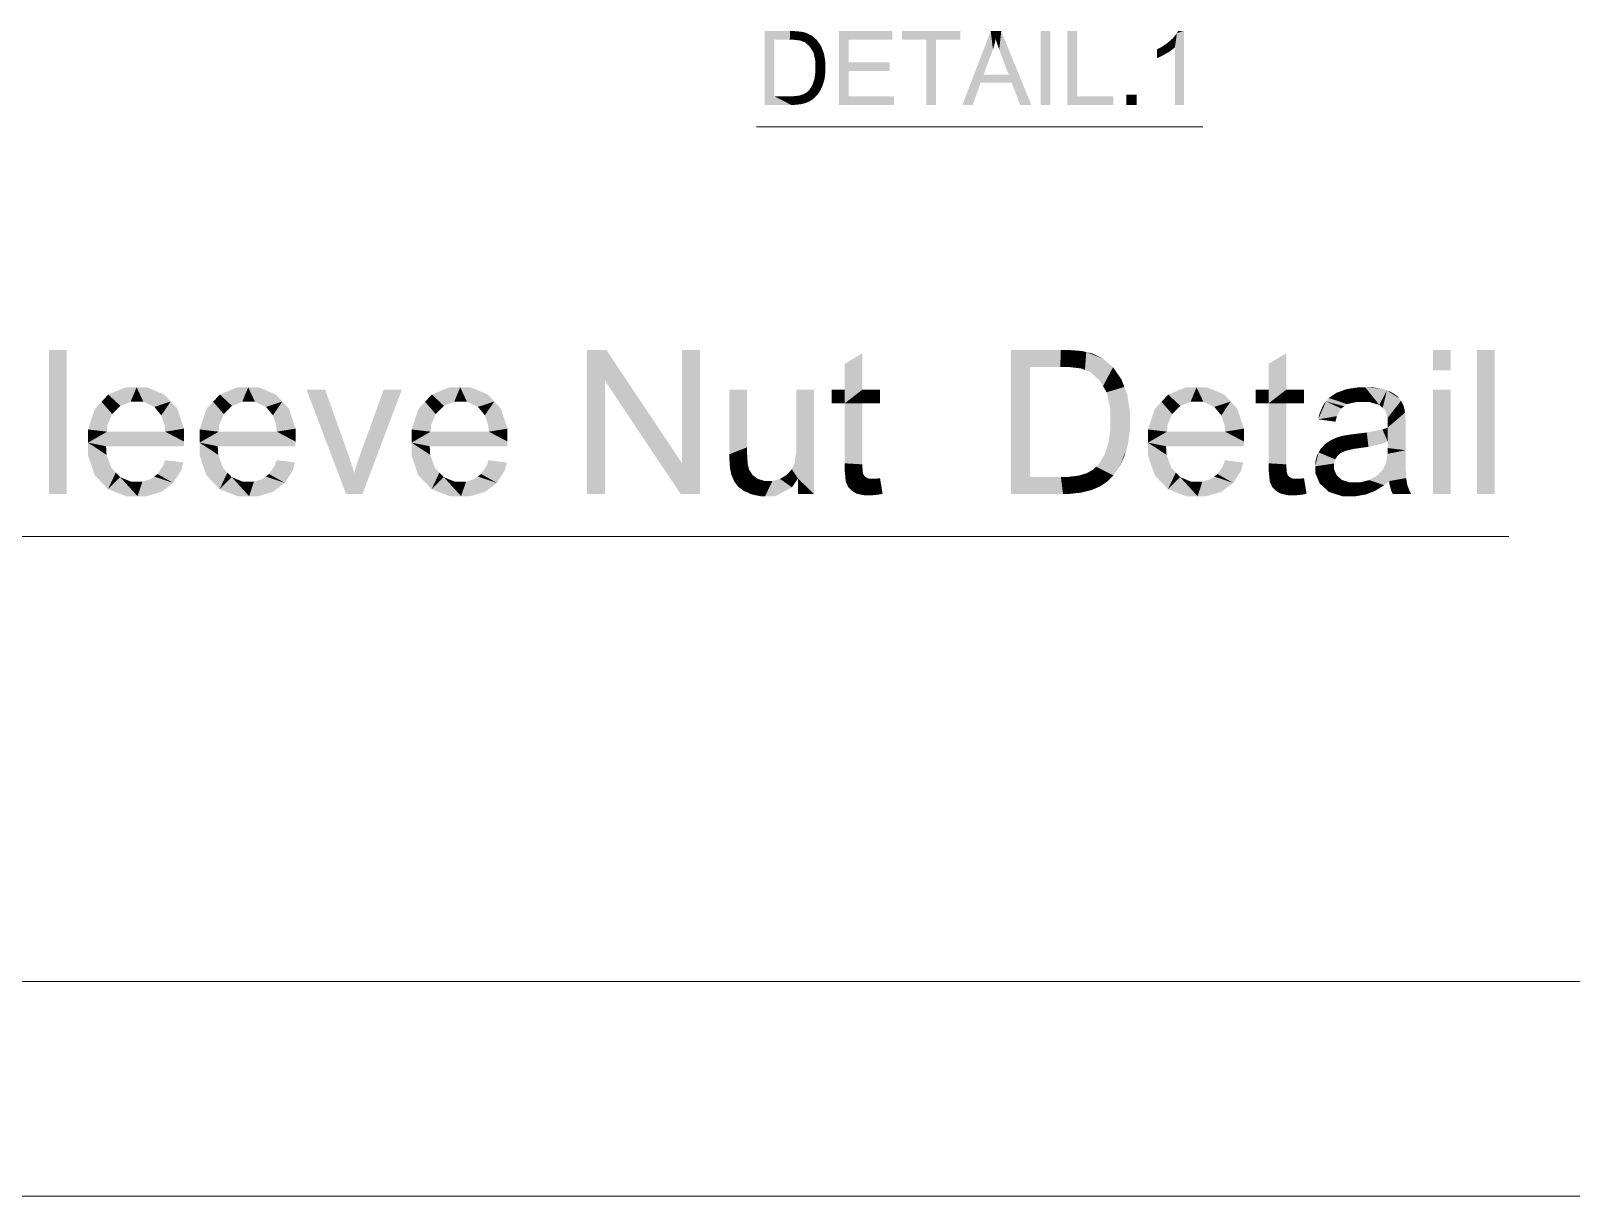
# Model space of a CAD drawing. Header units: millimetres. Extents: x 2 to 579, y 1 to 405.
# Drawn here: x 239.38 to 261.94, y 64.33 to 81.39 of the extents above; entities that cross this region are included whole.
import ezdxf

# ---------------------------------------------------------------- set-up
doc = ezdxf.new("R2010")
doc.units = ezdxf.units.MM
doc.linetypes.add('XKITLINE00', pattern=[0])
doc.layers.add('GraphicObject', color=6, linetype='Continuous', lineweight=0)
doc.layers.add('LinkedObject', color=7, linetype='Continuous', lineweight=0)

# ---------------------------------------------------------------- blocks, each defined once
blk = doc.blocks.new('*A3')
at = {"layer": 'GraphicObject', "color": 3, "linetype": 'XKITLINE00', "lineweight": 0}
blk.add_line((172.922, 64.329), (307.481, 64.329), dxfattribs=at)
blk = doc.blocks.new('*A4')
at = {"layer": 'LinkedObject'}
for points in [[(250.128, 81.384), (250.271, 81.257), (250.128, 80.304)], [(250.498, 81.257), (250.128, 81.384), (250.5, 81.384)], [(250.271, 81.257), (250.128, 81.384), (250.498, 81.257)], [(250.128, 80.304), (250.271, 81.257), (250.271, 80.431)], [(250.5, 81.384), (250.561, 81.257), (250.498, 81.257)], [(250.563, 81.384), (250.561, 81.257), (250.5, 81.384)], [(250.563, 81.384), (250.654, 81.246), (250.561, 81.257)], [(250.659, 81.376), (250.654, 81.246), (250.563, 81.384)], [(250.692, 81.369), (250.654, 81.246), (250.659, 81.376)], [(250.692, 81.369), (250.683, 81.234), (250.654, 81.246)], [(250.683, 81.234), (250.692, 81.369), (250.722, 81.219)], [(250.817, 81.319), (250.692, 81.369), (250.738, 81.358)], [(250.85, 81.291), (250.692, 81.369), (250.817, 81.319)], [(250.79, 81.158), (250.692, 81.369), (250.85, 81.291)], [(250.722, 81.219), (250.692, 81.369), (250.79, 81.158)], [(250.85, 81.291), (250.818, 81.113), (250.79, 81.158)], [(250.893, 81.255), (250.818, 81.113), (250.85, 81.291)], [(250.957, 81.163), (250.818, 81.113), (250.893, 81.255)], [(251.362, 80.926), (251.219, 80.304), (251.219, 81.384)], [(251.362, 80.926), (251.219, 81.384), (251.362, 81.257)], [(252, 81.257), (251.219, 81.384), (252, 81.384)], [(251.362, 81.257), (251.219, 81.384), (252, 81.257)], [(252.141, 81.384), (252.497, 81.257), (252.141, 81.257)], [(252.639, 81.257), (252.497, 81.257), (252.141, 81.384)], [(252.639, 81.257), (252.141, 81.384), (252.997, 81.384)], [(252.497, 80.304), (252.639, 81.257), (252.639, 80.304)], [(252.497, 81.257), (252.639, 81.257), (252.497, 80.304)], [(252.639, 81.257), (252.997, 81.384), (252.997, 81.257)], [(253.44, 81.384), (253.454, 81.064), (253.025, 80.304)], [(253.454, 81.064), (253.44, 81.384), (253.473, 81.115)], [(253.473, 81.115), (253.44, 81.384), (253.502, 81.219)], [(253.502, 81.219), (253.44, 81.384), (253.512, 81.271)], [(253.594, 81.384), (253.512, 81.271), (253.44, 81.384)], [(253.512, 81.271), (253.594, 81.384), (253.525, 81.227)], [(253.525, 81.227), (253.594, 81.384), (253.564, 81.114)], [(253.564, 81.114), (253.594, 81.384), (253.589, 81.046)], [(253.589, 81.046), (253.594, 81.384), (253.702, 80.748)], [(253.702, 80.748), (253.594, 81.384), (253.746, 80.631)], [(253.746, 80.631), (253.594, 81.384), (254.034, 80.304)], [(254.315, 81.384), (254.173, 80.304), (254.173, 81.384)], [(254.315, 80.304), (254.173, 80.304), (254.315, 81.384)], [(254.704, 81.384), (254.562, 80.304), (254.562, 81.384)], [(254.704, 80.431), (254.562, 80.304), (254.704, 81.384)], [(256.051, 81.08), (255.928, 81.143), (256.025, 81.207)], [(256.067, 81.244), (256.137, 81.149), (256.025, 81.207)], [(256.025, 81.207), (256.137, 81.149), (256.051, 81.08)], [(256.137, 81.149), (256.067, 81.244), (256.108, 81.281)], [(256.167, 81.353), (256.137, 81.149), (256.108, 81.281)], [(256.137, 80.304), (256.167, 81.353), (256.27, 80.304)], [(256.137, 81.149), (256.167, 81.353), (256.137, 80.304)], [(256.27, 81.388), (256.167, 81.353), (256.185, 81.388)], [(256.27, 80.304), (256.167, 81.353), (256.27, 81.388)], [(250.818, 81.113), (250.957, 81.163), (250.846, 81.067)], [(250.846, 81.067), (250.957, 81.163), (250.978, 81.107)], [(250.978, 81.107), (250.873, 80.937), (250.846, 81.067)], [(250.999, 81.05), (250.873, 80.937), (250.978, 81.107)], [(251.02, 80.922), (250.873, 80.937), (250.999, 81.05)], [(253.025, 80.304), (253.454, 81.064), (253.335, 80.748)], [(255.928, 81.143), (255.973, 81.035), (255.873, 81.117)], [(255.873, 81.117), (255.973, 81.035), (255.873, 80.989)], [(255.873, 80.989), (255.973, 81.035), (255.904, 81)], [(255.973, 81.035), (255.928, 81.143), (256.012, 81.058)], [(256.012, 81.058), (255.928, 81.143), (256.051, 81.08)], [(256.051, 81.08), (256.137, 81.149), (256.113, 81.126)], [(250.873, 80.791), (251.02, 80.788), (250.859, 80.687)], [(250.859, 80.687), (251.02, 80.788), (250.992, 80.632)], [(251.02, 80.85), (250.873, 80.937), (251.02, 80.922)], [(250.873, 80.937), (251.02, 80.85), (250.873, 80.852)], [(251.02, 80.85), (250.873, 80.791), (250.873, 80.852)], [(251.02, 80.788), (250.873, 80.791), (251.02, 80.85)], [(250.992, 80.632), (251.02, 80.788), (251.006, 80.679)], [(251.362, 80.799), (251.219, 80.304), (251.362, 80.926)], [(251.362, 80.431), (251.219, 80.304), (251.362, 80.799)], [(251.96, 80.799), (251.362, 80.926), (251.96, 80.926)], [(251.362, 80.799), (251.362, 80.926), (251.96, 80.799)], [(250.918, 80.475), (250.766, 80.507), (250.791, 80.533)], [(250.831, 80.601), (250.918, 80.475), (250.791, 80.533)], [(250.992, 80.632), (250.831, 80.601), (250.859, 80.687)], [(250.977, 80.584), (250.831, 80.601), (250.992, 80.632)], [(250.94, 80.506), (250.831, 80.601), (250.977, 80.584)], [(250.918, 80.475), (250.831, 80.601), (250.94, 80.506)], [(253.294, 80.631), (253.025, 80.304), (253.335, 80.748)], [(253.025, 80.304), (253.294, 80.631), (253.176, 80.304)], [(253.335, 80.748), (253.746, 80.631), (253.294, 80.631)], [(253.702, 80.748), (253.746, 80.631), (253.335, 80.748)], [(253.746, 80.631), (254.034, 80.304), (253.871, 80.304)], [(250.271, 80.431), (250.518, 80.304), (250.128, 80.304)], [(250.501, 80.431), (250.518, 80.304), (250.271, 80.431)], [(250.501, 80.431), (250.566, 80.304), (250.518, 80.304)], [(250.555, 80.431), (250.566, 80.304), (250.501, 80.431)], [(250.691, 80.322), (250.555, 80.431), (250.639, 80.441)], [(250.653, 80.313), (250.555, 80.431), (250.691, 80.322)], [(250.566, 80.304), (250.555, 80.431), (250.653, 80.313)], [(250.669, 80.451), (250.691, 80.322), (250.639, 80.441)], [(250.699, 80.461), (250.691, 80.322), (250.669, 80.451)], [(250.691, 80.322), (250.699, 80.461), (250.729, 80.332)], [(250.82, 80.377), (250.699, 80.461), (250.748, 80.489)], [(250.793, 80.359), (250.699, 80.461), (250.82, 80.377)], [(250.729, 80.332), (250.699, 80.461), (250.793, 80.359)], [(250.766, 80.507), (250.846, 80.394), (250.748, 80.489)], [(250.748, 80.489), (250.846, 80.394), (250.82, 80.377)], [(250.895, 80.443), (250.766, 80.507), (250.918, 80.475)], [(250.846, 80.394), (250.766, 80.507), (250.895, 80.443)], [(251.219, 80.304), (251.362, 80.431), (252.025, 80.304)], [(252.025, 80.304), (251.362, 80.431), (252.025, 80.431)], [(254.562, 80.304), (254.704, 80.431), (255.235, 80.304)], [(255.235, 80.304), (254.704, 80.431), (255.235, 80.431)], [(255.578, 80.455), (255.427, 80.304), (255.427, 80.455)], [(255.578, 80.304), (255.427, 80.304), (255.578, 80.455)], [(239.907, 76.716), (239.648, 74.61), (239.648, 76.716)], [(239.907, 74.61), (239.648, 74.61), (239.907, 76.716)], [(247.527, 76.716), (247.794, 76.263), (247.527, 74.61)], [(247.794, 76.263), (247.527, 76.716), (247.813, 76.716)], [(247.794, 76.263), (247.813, 76.716), (248.898, 74.61)], [(248.898, 74.61), (247.813, 76.716), (248.917, 75.063)], [(249.184, 76.716), (248.917, 75.063), (248.917, 76.716)], [(249.184, 74.61), (248.917, 75.063), (249.184, 76.716)], [(253.739, 76.716), (254.017, 76.467), (253.739, 74.61)], [(254.46, 76.467), (253.739, 76.716), (254.464, 76.716)], [(254.017, 76.467), (253.739, 76.716), (254.46, 76.467)], [(254.464, 76.716), (254.584, 76.467), (254.46, 76.467)], [(254.587, 76.716), (254.584, 76.467), (254.464, 76.716)], [(254.587, 76.716), (254.764, 76.446), (254.584, 76.467)], [(254.774, 76.701), (254.764, 76.446), (254.587, 76.716)], [(254.839, 76.686), (254.764, 76.446), (254.774, 76.701)], [(260.175, 76.716), (259.916, 76.419), (259.916, 76.716)], [(260.175, 76.419), (259.916, 76.419), (260.175, 76.716)], [(260.82, 76.716), (260.561, 74.61), (260.561, 76.716)], [(260.82, 74.61), (260.561, 74.61), (260.82, 76.716)], [(251.562, 76.669), (251.303, 76.137), (251.303, 76.514)], [(251.303, 76.137), (251.562, 76.669), (251.303, 75.936)], [(251.562, 76.137), (251.303, 75.936), (251.562, 76.669)], [(253.739, 74.61), (254.017, 76.467), (254.017, 74.858)], [(254.839, 76.686), (254.82, 76.424), (254.764, 76.446)], [(254.82, 76.424), (254.839, 76.686), (254.898, 76.394)], [(255.083, 76.589), (254.839, 76.686), (254.929, 76.665)], [(255.147, 76.535), (254.839, 76.686), (255.083, 76.589)], [(255.03, 76.275), (254.839, 76.686), (255.147, 76.535)], [(254.898, 76.394), (254.839, 76.686), (255.03, 76.275)], [(255.147, 76.535), (255.084, 76.186), (255.03, 76.275)], [(255.231, 76.464), (255.084, 76.186), (255.147, 76.535)], [(257.77, 76.669), (257.511, 76.137), (257.511, 76.514)], [(257.511, 76.137), (257.77, 76.669), (257.511, 75.936)], [(257.77, 76.137), (257.511, 75.936), (257.77, 76.669)], [(247.527, 74.61), (247.794, 76.263), (247.794, 74.61)], [(255.355, 76.284), (255.084, 76.186), (255.231, 76.464)], [(255.084, 76.186), (255.355, 76.284), (255.138, 76.098)], [(255.138, 76.098), (255.355, 76.284), (255.396, 76.175)], [(240.518, 76.064), (240.696, 75.898), (240.419, 75.958)], [(240.933, 76.17), (240.518, 76.064), (240.775, 76.17)], [(240.845, 75.958), (240.518, 76.064), (240.933, 76.17)], [(240.696, 75.898), (240.518, 76.064), (240.845, 75.958)], [(240.845, 75.958), (240.933, 76.17), (240.934, 75.958)], [(240.933, 76.17), (241.033, 75.958), (240.934, 75.958)], [(241.335, 76.066), (240.933, 76.17), (241.085, 76.17)], [(241.432, 75.962), (240.933, 76.17), (241.335, 76.066)], [(241.193, 75.883), (240.933, 76.17), (241.432, 75.962)], [(241.033, 75.958), (240.933, 76.17), (241.193, 75.883)], [(242.152, 76.064), (242.33, 75.898), (242.053, 75.958)], [(242.567, 76.17), (242.152, 76.064), (242.409, 76.17)], [(242.48, 75.958), (242.152, 76.064), (242.567, 76.17)], [(242.33, 75.898), (242.152, 76.064), (242.48, 75.958)], [(242.48, 75.958), (242.567, 76.17), (242.569, 75.958)], [(242.567, 76.17), (242.667, 75.958), (242.569, 75.958)], [(242.969, 76.066), (242.567, 76.17), (242.72, 76.17)], [(243.066, 75.962), (242.567, 76.17), (242.969, 76.066)], [(242.827, 75.883), (242.567, 76.17), (243.066, 75.962)], [(242.667, 75.958), (242.567, 76.17), (242.827, 75.883)], [(243.693, 76.137), (244, 74.61), (243.42, 76.137)], [(244.02, 75.222), (244, 74.61), (243.693, 76.137)], [(244.818, 76.137), (244.214, 75.205), (244.553, 76.137)], [(244.241, 74.61), (244.214, 75.205), (244.818, 76.137)], [(245.256, 76.064), (245.434, 75.898), (245.157, 75.958)], [(245.671, 76.17), (245.256, 76.064), (245.513, 76.17)], [(245.584, 75.958), (245.256, 76.064), (245.671, 76.17)], [(245.434, 75.898), (245.256, 76.064), (245.584, 75.958)], [(245.584, 75.958), (245.671, 76.17), (245.673, 75.958)], [(245.671, 76.17), (245.771, 75.958), (245.673, 75.958)], [(246.074, 76.066), (245.671, 76.17), (245.824, 76.17)], [(246.17, 75.962), (245.671, 76.17), (246.074, 76.066)], [(245.931, 75.883), (245.671, 76.17), (246.17, 75.962)], [(245.771, 75.958), (245.671, 76.17), (245.931, 75.883)], [(249.873, 76.137), (249.614, 75.191), (249.614, 76.137)], [(249.873, 75.291), (249.614, 75.191), (249.873, 76.137)], [(250.85, 76.137), (250.591, 75.319), (250.591, 76.137)], [(250.85, 74.61), (250.591, 75.319), (250.85, 76.137)], [(251.111, 76.137), (251.303, 75.936), (251.111, 75.936)], [(251.303, 76.137), (251.303, 75.936), (251.111, 76.137)], [(251.562, 75.936), (251.303, 75.936), (251.562, 76.137)], [(251.819, 75.936), (251.562, 76.137), (251.819, 76.137)], [(251.562, 75.936), (251.562, 76.137), (251.819, 75.936)], [(255.396, 76.175), (255.192, 75.844), (255.138, 76.098)], [(255.438, 76.065), (255.192, 75.844), (255.396, 76.175)], [(255.479, 75.815), (255.192, 75.844), (255.438, 76.065)], [(256.039, 76.064), (256.217, 75.898), (255.94, 75.958)], [(256.454, 76.17), (256.039, 76.064), (256.296, 76.17)], [(256.367, 75.958), (256.039, 76.064), (256.454, 76.17)], [(256.217, 75.898), (256.039, 76.064), (256.367, 75.958)], [(256.367, 75.958), (256.454, 76.17), (256.456, 75.958)], [(256.454, 76.17), (256.554, 75.958), (256.456, 75.958)], [(256.856, 76.066), (256.454, 76.17), (256.607, 76.17)], [(256.953, 75.962), (256.454, 76.17), (256.856, 76.066)], [(256.714, 75.883), (256.454, 76.17), (256.953, 75.962)], [(256.554, 75.958), (256.454, 76.17), (256.714, 75.883)], [(257.32, 76.137), (257.511, 75.936), (257.32, 75.936)], [(257.511, 76.137), (257.511, 75.936), (257.32, 76.137)], [(257.77, 75.936), (257.511, 75.936), (257.77, 76.137)], [(258.027, 75.936), (257.77, 76.137), (258.027, 76.137)], [(257.77, 75.936), (257.77, 76.137), (258.027, 75.936)], [(258.503, 76.089), (258.66, 75.924), (258.389, 76.013)], [(258.577, 76.116), (258.66, 75.924), (258.503, 76.089)], [(258.825, 76.17), (258.577, 76.116), (258.652, 76.143)], [(258.795, 75.955), (258.577, 76.116), (258.825, 76.17)], [(258.66, 75.924), (258.577, 76.116), (258.795, 75.955)], [(258.795, 75.955), (258.825, 76.17), (258.886, 75.955)], [(258.886, 75.955), (258.825, 76.17), (258.983, 75.955)], [(258.924, 76.17), (258.983, 75.955), (258.825, 76.17)], [(259.18, 76.147), (258.924, 76.17), (259.021, 76.17)], [(259.241, 76.124), (258.924, 76.17), (259.18, 76.147)], [(259.13, 75.912), (258.924, 76.17), (259.241, 76.124)], [(258.983, 75.955), (258.924, 76.17), (259.13, 75.912)], [(259.13, 75.912), (259.241, 76.124), (259.18, 75.868)], [(259.18, 75.868), (259.241, 76.124), (259.216, 75.836)], [(259.241, 76.124), (259.253, 75.725), (259.216, 75.836)], [(259.421, 76.009), (259.253, 75.725), (259.241, 76.124)], [(259.392, 76.043), (259.241, 76.124), (259.302, 76.101)], [(259.421, 76.009), (259.241, 76.124), (259.392, 76.043)], [(260.175, 76.137), (259.916, 74.61), (259.916, 76.137)], [(260.175, 74.61), (259.916, 74.61), (260.175, 76.137)], [(240.419, 75.958), (240.221, 75.553), (240.32, 75.851)], [(240.575, 75.779), (240.221, 75.553), (240.419, 75.958)], [(240.419, 75.958), (240.696, 75.898), (240.575, 75.779)], [(241.193, 75.883), (241.432, 75.962), (241.254, 75.808)], [(241.432, 75.962), (241.294, 75.76), (241.254, 75.808)], [(241.294, 75.76), (241.432, 75.962), (241.343, 75.616)], [(241.343, 75.616), (241.432, 75.962), (241.626, 75.565)], [(241.626, 75.565), (241.432, 75.962), (241.529, 75.858)], [(242.053, 75.958), (241.855, 75.553), (241.954, 75.851)], [(242.209, 75.779), (241.855, 75.553), (242.053, 75.958)], [(242.053, 75.958), (242.33, 75.898), (242.209, 75.779)], [(242.827, 75.883), (243.066, 75.962), (242.889, 75.808)], [(243.066, 75.962), (242.929, 75.76), (242.889, 75.808)], [(242.929, 75.76), (243.066, 75.962), (242.977, 75.616)], [(242.977, 75.616), (243.066, 75.962), (243.26, 75.565)], [(243.26, 75.565), (243.066, 75.962), (243.163, 75.858)], [(245.157, 75.958), (244.959, 75.553), (245.058, 75.851)], [(245.313, 75.779), (244.959, 75.553), (245.157, 75.958)], [(245.157, 75.958), (245.434, 75.898), (245.313, 75.779)], [(245.931, 75.883), (246.17, 75.962), (245.993, 75.808)], [(246.17, 75.962), (246.033, 75.76), (245.993, 75.808)], [(246.033, 75.76), (246.17, 75.962), (246.082, 75.616)], [(246.082, 75.616), (246.17, 75.962), (246.364, 75.565)], [(246.364, 75.565), (246.17, 75.962), (246.267, 75.858)], [(251.303, 75.057), (251.562, 75.936), (251.562, 75.042)], [(251.303, 75.936), (251.562, 75.936), (251.303, 75.057)], [(255.479, 75.674), (255.192, 75.844), (255.479, 75.815)], [(255.192, 75.844), (255.479, 75.674), (255.192, 75.679)], [(255.94, 75.958), (255.742, 75.553), (255.841, 75.851)], [(256.096, 75.779), (255.742, 75.553), (255.94, 75.958)], [(255.94, 75.958), (256.217, 75.898), (256.096, 75.779)], [(256.714, 75.883), (256.953, 75.962), (256.775, 75.808)], [(256.953, 75.962), (256.816, 75.76), (256.775, 75.808)], [(256.816, 75.76), (256.953, 75.962), (256.864, 75.616)], [(256.864, 75.616), (256.953, 75.962), (257.147, 75.565)], [(257.147, 75.565), (256.953, 75.962), (257.05, 75.858)], [(257.511, 75.057), (257.77, 75.936), (257.77, 75.042)], [(257.511, 75.936), (257.77, 75.936), (257.511, 75.057)], [(258.349, 75.963), (258.236, 75.701), (258.31, 75.913)], [(258.573, 75.86), (258.236, 75.701), (258.349, 75.963)], [(258.31, 75.913), (258.236, 75.701), (258.253, 75.782)], [(258.509, 75.748), (258.236, 75.701), (258.573, 75.86)], [(258.389, 76.013), (258.66, 75.924), (258.349, 75.963)], [(258.573, 75.86), (258.349, 75.963), (258.617, 75.892)], [(258.617, 75.892), (258.349, 75.963), (258.66, 75.924)], [(259.252, 75.605), (259.507, 75.8), (259.251, 75.578)], [(259.251, 75.578), (259.507, 75.8), (259.253, 75.376)], [(259.253, 75.639), (259.507, 75.8), (259.252, 75.605)], [(259.449, 75.974), (259.253, 75.725), (259.421, 76.009)], [(259.49, 75.886), (259.253, 75.725), (259.449, 75.974)], [(259.501, 75.833), (259.253, 75.725), (259.49, 75.886)], [(259.253, 75.725), (259.501, 75.833), (259.507, 75.8)], [(259.253, 75.725), (259.507, 75.8), (259.253, 75.646)], [(259.253, 75.646), (259.507, 75.8), (259.253, 75.639)], [(259.514, 75.68), (259.253, 75.376), (259.507, 75.8)], [(240.507, 75.619), (240.221, 75.553), (240.575, 75.779)], [(240.221, 75.553), (240.507, 75.619), (240.501, 75.52)], [(241.343, 75.616), (241.626, 75.565), (241.352, 75.52)], [(241.626, 75.376), (241.352, 75.52), (241.626, 75.565)], [(242.142, 75.619), (241.855, 75.553), (242.209, 75.779)], [(241.855, 75.553), (242.142, 75.619), (242.135, 75.52)], [(242.977, 75.616), (243.26, 75.565), (242.986, 75.52)], [(243.26, 75.376), (242.986, 75.52), (243.26, 75.565)], [(245.246, 75.619), (244.959, 75.553), (245.313, 75.779)], [(244.959, 75.553), (245.246, 75.619), (245.239, 75.52)], [(246.082, 75.616), (246.364, 75.565), (246.09, 75.52)], [(246.364, 75.376), (246.09, 75.52), (246.364, 75.565)], [(255.479, 75.674), (255.192, 75.559), (255.192, 75.679)], [(255.479, 75.554), (255.192, 75.559), (255.479, 75.674)], [(256.029, 75.619), (255.742, 75.553), (256.096, 75.779)], [(255.742, 75.553), (256.029, 75.619), (256.022, 75.52)], [(256.864, 75.616), (257.147, 75.565), (256.873, 75.52)], [(257.147, 75.376), (256.873, 75.52), (257.147, 75.565)], [(258.236, 75.701), (258.509, 75.748), (258.488, 75.667)], [(259.251, 75.578), (259.253, 75.376), (259.177, 75.553)], [(259.514, 75.594), (259.251, 75.281), (259.253, 75.376)], [(259.514, 75.249), (259.251, 75.281), (259.514, 75.594)], [(259.514, 75.594), (259.253, 75.376), (259.514, 75.68)], [(240.501, 75.52), (240.221, 75.36), (240.221, 75.553)], [(240.501, 75.52), (241.626, 75.376), (240.221, 75.36)], [(241.626, 75.364), (240.221, 75.36), (241.626, 75.376)], [(241.625, 75.33), (240.221, 75.36), (241.626, 75.364)], [(240.221, 75.36), (240.417, 74.782), (240.221, 75.174)], [(240.493, 75.181), (240.417, 74.782), (240.221, 75.36)], [(240.493, 75.181), (240.221, 75.36), (240.486, 75.307)], [(241.624, 75.307), (240.221, 75.36), (241.625, 75.33)], [(240.486, 75.307), (240.221, 75.36), (241.624, 75.307)], [(241.352, 75.52), (241.626, 75.376), (240.501, 75.52)], [(242.135, 75.52), (241.855, 75.36), (241.855, 75.553)], [(242.135, 75.52), (243.26, 75.376), (241.855, 75.36)], [(243.26, 75.364), (241.855, 75.36), (243.26, 75.376)], [(243.259, 75.33), (241.855, 75.36), (243.26, 75.364)], [(241.855, 75.36), (242.051, 74.782), (241.855, 75.174)], [(242.128, 75.181), (242.051, 74.782), (241.855, 75.36)], [(242.128, 75.181), (241.855, 75.36), (242.121, 75.307)], [(243.258, 75.307), (241.855, 75.36), (243.259, 75.33)], [(242.121, 75.307), (241.855, 75.36), (243.258, 75.307)], [(242.986, 75.52), (243.26, 75.376), (242.135, 75.52)], [(245.239, 75.52), (244.959, 75.36), (244.959, 75.553)], [(245.239, 75.52), (246.364, 75.376), (244.959, 75.36)], [(246.364, 75.364), (244.959, 75.36), (246.364, 75.376)], [(246.363, 75.33), (244.959, 75.36), (246.364, 75.364)], [(244.959, 75.36), (245.155, 74.782), (244.959, 75.174)], [(245.232, 75.181), (245.155, 74.782), (244.959, 75.36)], [(245.232, 75.181), (244.959, 75.36), (245.225, 75.307)], [(246.363, 75.307), (244.959, 75.36), (246.363, 75.33)], [(245.225, 75.307), (244.959, 75.36), (246.363, 75.307)], [(246.09, 75.52), (246.364, 75.376), (245.239, 75.52)], [(255.423, 75.249), (255.137, 75.273), (255.165, 75.356)], [(255.192, 75.559), (255.479, 75.554), (255.165, 75.356)], [(255.165, 75.356), (255.479, 75.554), (255.423, 75.249)], [(255.423, 75.249), (255.479, 75.554), (255.451, 75.342)], [(256.022, 75.52), (255.742, 75.36), (255.742, 75.553)], [(256.022, 75.52), (257.147, 75.376), (255.742, 75.36)], [(257.147, 75.364), (255.742, 75.36), (257.147, 75.376)], [(257.146, 75.33), (255.742, 75.36), (257.147, 75.364)], [(255.742, 75.36), (255.938, 74.782), (255.742, 75.174)], [(256.015, 75.181), (255.938, 74.782), (255.742, 75.36)], [(256.015, 75.181), (255.742, 75.36), (256.007, 75.307)], [(257.145, 75.307), (255.742, 75.36), (257.146, 75.33)], [(256.007, 75.307), (255.742, 75.36), (257.145, 75.307)], [(256.873, 75.52), (257.147, 75.376), (256.022, 75.52)], [(258.334, 75.338), (258.503, 75.143), (258.268, 75.264)], [(258.521, 75.17), (258.334, 75.338), (258.376, 75.366)], [(258.503, 75.143), (258.334, 75.338), (258.521, 75.17)], [(258.417, 75.394), (258.572, 75.212), (258.376, 75.366)], [(258.376, 75.366), (258.572, 75.212), (258.521, 75.17)], [(258.51, 75.436), (258.572, 75.212), (258.417, 75.394)], [(258.561, 75.451), (258.572, 75.212), (258.51, 75.436)], [(258.599, 75.461), (258.638, 75.241), (258.561, 75.451)], [(258.572, 75.212), (258.561, 75.451), (258.605, 75.227)], [(258.605, 75.227), (258.561, 75.451), (258.638, 75.241)], [(258.714, 75.48), (258.751, 75.267), (258.599, 75.461)], [(258.599, 75.461), (258.751, 75.267), (258.638, 75.241)], [(258.791, 75.489), (258.831, 75.279), (258.714, 75.48)], [(258.714, 75.48), (258.831, 75.279), (258.751, 75.267)], [(258.947, 75.508), (258.971, 75.299), (258.791, 75.489)], [(258.791, 75.489), (258.971, 75.299), (258.831, 75.279)], [(259.177, 75.553), (259.253, 75.376), (258.947, 75.508)], [(258.947, 75.508), (259.253, 75.376), (258.971, 75.299)], [(258.971, 75.299), (259.253, 75.376), (259.182, 75.348)], [(240.221, 75.174), (240.417, 74.782), (240.319, 74.885)], [(240.564, 74.989), (240.417, 74.782), (240.493, 75.181)], [(241.855, 75.174), (242.051, 74.782), (241.953, 74.885)], [(242.199, 74.989), (242.051, 74.782), (242.128, 75.181)], [(244.047, 75.148), (244, 74.61), (244.02, 75.222)], [(244.096, 74.994), (244, 74.61), (244.047, 75.148)], [(244.183, 75.12), (244.241, 74.61), (244.135, 74.975)], [(244.214, 75.205), (244.241, 74.61), (244.183, 75.12)], [(244.959, 75.174), (245.155, 74.782), (245.057, 74.885)], [(245.303, 74.989), (245.155, 74.782), (245.232, 75.181)], [(249.614, 75.191), (249.873, 75.291), (249.873, 75.189)], [(249.614, 75.191), (249.873, 75.189), (249.614, 75.108)], [(249.873, 75.189), (249.622, 74.988), (249.614, 75.108)], [(249.881, 75.053), (249.622, 74.988), (249.873, 75.189)], [(250.591, 75.222), (250.85, 74.61), (250.57, 75.073)], [(250.591, 75.319), (250.85, 74.61), (250.591, 75.222)], [(255.032, 75.056), (255.423, 75.249), (255.279, 74.942)], [(255.109, 75.189), (255.423, 75.249), (255.032, 75.056)], [(255.137, 75.273), (255.423, 75.249), (255.109, 75.189)], [(255.279, 74.942), (255.423, 75.249), (255.323, 75.003)], [(255.323, 75.003), (255.423, 75.249), (255.395, 75.156)], [(255.742, 75.174), (255.938, 74.782), (255.84, 74.885)], [(256.086, 74.989), (255.938, 74.782), (256.015, 75.181)], [(258.242, 75.217), (258.191, 75.013), (258.217, 75.171)], [(258.485, 75.115), (258.191, 75.013), (258.242, 75.217)], [(258.217, 75.171), (258.191, 75.013), (258.191, 75.069)], [(258.467, 75.054), (258.191, 75.013), (258.485, 75.115)], [(258.268, 75.264), (258.503, 75.143), (258.242, 75.217)], [(258.242, 75.217), (258.503, 75.143), (258.485, 75.115)], [(259.231, 75.066), (259.514, 75.249), (259.514, 75.069)], [(259.251, 75.196), (259.514, 75.249), (259.231, 75.066)], [(259.514, 75.249), (259.251, 75.196), (259.251, 75.281)], [(240.417, 74.782), (240.564, 74.989), (240.515, 74.679)], [(240.628, 74.922), (240.515, 74.679), (240.564, 74.989)], [(240.692, 74.855), (240.515, 74.679), (240.628, 74.922)], [(241.24, 74.901), (241.468, 74.77), (241.19, 74.864)], [(241.24, 74.901), (241.617, 75.069), (241.468, 74.77)], [(241.32, 75.02), (241.617, 75.069), (241.24, 74.901)], [(241.617, 75.069), (241.32, 75.02), (241.349, 75.103)], [(241.468, 74.77), (241.617, 75.069), (241.585, 74.952)], [(242.051, 74.782), (242.199, 74.989), (242.149, 74.679)], [(242.263, 74.922), (242.149, 74.679), (242.199, 74.989)], [(242.326, 74.855), (242.149, 74.679), (242.263, 74.922)], [(242.874, 74.901), (243.103, 74.77), (242.824, 74.864)], [(242.874, 74.901), (243.251, 75.069), (243.103, 74.77)], [(242.954, 75.02), (243.251, 75.069), (242.874, 74.901)], [(243.251, 75.069), (242.954, 75.02), (242.983, 75.103)], [(243.103, 74.77), (243.251, 75.069), (243.22, 74.952)], [(244.118, 74.915), (244, 74.61), (244.096, 74.994)], [(244.118, 74.915), (244.241, 74.61), (244, 74.61)], [(244.135, 74.975), (244.241, 74.61), (244.118, 74.915)], [(245.155, 74.782), (245.303, 74.989), (245.253, 74.679)], [(245.367, 74.922), (245.253, 74.679), (245.303, 74.989)], [(245.431, 74.855), (245.253, 74.679), (245.367, 74.922)], [(245.978, 74.901), (246.207, 74.77), (245.928, 74.864)], [(245.978, 74.901), (246.355, 75.069), (246.207, 74.77)], [(246.058, 75.02), (246.355, 75.069), (245.978, 74.901)], [(246.355, 75.069), (246.058, 75.02), (246.087, 75.103)], [(246.207, 74.77), (246.355, 75.069), (246.324, 74.952)], [(248.917, 75.063), (249.184, 74.61), (248.898, 74.61)], [(249.622, 74.988), (249.881, 75.053), (249.629, 74.95)], [(249.629, 74.95), (249.881, 75.053), (249.888, 75.018)], [(249.901, 74.967), (249.629, 74.95), (249.888, 75.018)], [(249.629, 74.95), (249.901, 74.967), (249.641, 74.893)], [(249.641, 74.893), (249.901, 74.967), (249.681, 74.797)], [(249.681, 74.797), (249.901, 74.967), (249.709, 74.758)], [(249.709, 74.758), (249.901, 74.967), (249.952, 74.887)], [(249.709, 74.758), (249.952, 74.887), (249.737, 74.719)], [(249.737, 74.719), (249.952, 74.887), (249.824, 74.654)], [(249.824, 74.654), (249.952, 74.887), (249.883, 74.628)], [(249.883, 74.628), (249.952, 74.887), (249.992, 74.857)], [(250.455, 74.889), (250.529, 74.706), (250.404, 74.859)], [(250.618, 74.835), (250.455, 74.889), (250.527, 74.97)], [(250.529, 74.706), (250.455, 74.889), (250.618, 74.835)], [(250.549, 75.021), (250.85, 74.61), (250.527, 74.97)], [(250.527, 74.97), (250.85, 74.61), (250.618, 74.835)], [(250.57, 75.073), (250.85, 74.61), (250.549, 75.021)], [(251.562, 75.042), (251.303, 74.94), (251.303, 75.057)], [(251.562, 74.987), (251.303, 74.94), (251.562, 75.042)], [(251.562, 74.987), (251.334, 74.751), (251.303, 74.94)], [(251.303, 74.94), (251.334, 74.751), (251.318, 74.787)], [(251.568, 74.916), (251.334, 74.751), (251.562, 74.987)], [(251.575, 74.9), (251.334, 74.751), (251.568, 74.916)], [(251.334, 74.751), (251.575, 74.9), (251.582, 74.884)], [(254.794, 74.897), (254.837, 74.646), (254.735, 74.878)], [(254.853, 74.916), (254.837, 74.646), (254.794, 74.897)], [(254.837, 74.646), (254.853, 74.916), (254.91, 74.664)], [(255.088, 74.751), (254.853, 74.916), (254.948, 74.971)], [(255.036, 74.716), (254.853, 74.916), (255.088, 74.751)], [(254.91, 74.664), (254.853, 74.916), (255.036, 74.716)], [(254.983, 75.006), (255.14, 74.786), (254.948, 74.971)], [(254.948, 74.971), (255.14, 74.786), (255.088, 74.751)], [(255.279, 74.942), (254.983, 75.006), (255.032, 75.056)], [(255.236, 74.882), (254.983, 75.006), (255.279, 74.942)], [(255.14, 74.786), (254.983, 75.006), (255.236, 74.882)], [(255.938, 74.782), (256.086, 74.989), (256.036, 74.679)], [(256.15, 74.922), (256.036, 74.679), (256.086, 74.989)], [(256.213, 74.855), (256.036, 74.679), (256.15, 74.922)], [(256.761, 74.901), (256.99, 74.77), (256.711, 74.864)], [(256.761, 74.901), (257.138, 75.069), (256.99, 74.77)], [(256.841, 75.02), (257.138, 75.069), (256.761, 74.901)], [(257.138, 75.069), (256.841, 75.02), (256.87, 75.103)], [(256.99, 74.77), (257.138, 75.069), (257.107, 74.952)], [(257.77, 75.042), (257.511, 74.94), (257.511, 75.057)], [(257.77, 74.987), (257.511, 74.94), (257.77, 75.042)], [(257.77, 74.987), (257.543, 74.751), (257.511, 74.94)], [(257.511, 74.94), (257.543, 74.751), (257.527, 74.787)], [(257.777, 74.916), (257.543, 74.751), (257.77, 74.987)], [(257.784, 74.9), (257.543, 74.751), (257.777, 74.916)], [(257.543, 74.751), (257.784, 74.9), (257.79, 74.884)], [(258.191, 75.013), (258.467, 75.054), (258.467, 75.02)], [(258.467, 74.968), (258.191, 75.013), (258.467, 75.02)], [(258.191, 75.013), (258.467, 74.968), (258.191, 74.917)], [(258.191, 74.917), (258.467, 74.968), (258.259, 74.76)], [(258.259, 74.76), (258.467, 74.968), (258.326, 74.699)], [(258.326, 74.699), (258.467, 74.968), (258.506, 74.882)], [(259.097, 74.876), (259.514, 75.069), (259.522, 74.841)], [(259.183, 74.966), (259.514, 75.069), (259.097, 74.876)], [(259.21, 75.023), (259.514, 75.069), (259.183, 74.966)], [(259.514, 75.069), (259.21, 75.023), (259.231, 75.066)], [(240.692, 74.855), (240.947, 74.576), (240.515, 74.679)], [(240.515, 74.679), (240.947, 74.576), (240.78, 74.576)], [(240.852, 74.789), (240.947, 74.576), (240.692, 74.855)], [(240.947, 74.789), (240.947, 74.576), (240.852, 74.789)], [(241.018, 74.789), (241.383, 74.705), (240.947, 74.576)], [(241.018, 74.789), (240.947, 74.576), (240.947, 74.789)], [(240.947, 74.576), (241.383, 74.705), (241.08, 74.576)], [(241.139, 74.826), (241.383, 74.705), (241.018, 74.789)], [(241.08, 74.576), (241.383, 74.705), (241.298, 74.641)], [(241.19, 74.864), (241.468, 74.77), (241.139, 74.826)], [(241.383, 74.705), (241.139, 74.826), (241.468, 74.77)], [(242.326, 74.855), (242.581, 74.576), (242.149, 74.679)], [(242.149, 74.679), (242.581, 74.576), (242.414, 74.576)], [(242.486, 74.789), (242.581, 74.576), (242.326, 74.855)], [(242.581, 74.789), (242.581, 74.576), (242.486, 74.789)], [(242.652, 74.789), (243.017, 74.705), (242.581, 74.576)], [(242.652, 74.789), (242.581, 74.576), (242.581, 74.789)], [(242.581, 74.576), (243.017, 74.705), (242.714, 74.576)], [(242.774, 74.826), (243.017, 74.705), (242.652, 74.789)], [(242.714, 74.576), (243.017, 74.705), (242.932, 74.641)], [(242.824, 74.864), (243.103, 74.77), (242.774, 74.826)], [(243.017, 74.705), (242.774, 74.826), (243.103, 74.77)], [(245.431, 74.855), (245.685, 74.576), (245.253, 74.679)], [(245.253, 74.679), (245.685, 74.576), (245.518, 74.576)], [(245.59, 74.789), (245.685, 74.576), (245.431, 74.855)], [(245.686, 74.789), (245.685, 74.576), (245.59, 74.789)], [(245.757, 74.789), (246.122, 74.705), (245.685, 74.576)], [(245.757, 74.789), (245.685, 74.576), (245.686, 74.789)], [(245.685, 74.576), (246.122, 74.705), (245.818, 74.576)], [(245.878, 74.826), (246.122, 74.705), (245.757, 74.789)], [(245.818, 74.576), (246.122, 74.705), (246.036, 74.641)], [(245.928, 74.864), (246.207, 74.77), (245.878, 74.826)], [(246.122, 74.705), (245.878, 74.826), (246.207, 74.77)], [(250.031, 74.828), (249.883, 74.628), (249.992, 74.857)], [(249.883, 74.628), (250.031, 74.828), (249.941, 74.602)], [(249.941, 74.602), (250.031, 74.828), (250.067, 74.576)], [(250.135, 74.576), (250.031, 74.828), (250.129, 74.799)], [(250.067, 74.576), (250.031, 74.828), (250.135, 74.576)], [(250.187, 74.799), (250.135, 74.576), (250.129, 74.799)], [(250.245, 74.799), (250.529, 74.706), (250.135, 74.576)], [(250.245, 74.799), (250.135, 74.576), (250.187, 74.799)], [(250.135, 74.576), (250.529, 74.706), (250.287, 74.576)], [(250.354, 74.829), (250.529, 74.706), (250.245, 74.799)], [(250.404, 74.859), (250.529, 74.706), (250.354, 74.829)], [(250.618, 74.835), (250.85, 74.61), (250.618, 74.61)], [(251.334, 74.751), (251.582, 74.884), (251.35, 74.714)], [(251.35, 74.714), (251.582, 74.884), (251.405, 74.656)], [(251.405, 74.656), (251.582, 74.884), (251.443, 74.633)], [(251.443, 74.633), (251.582, 74.884), (251.604, 74.859)], [(251.604, 74.859), (251.482, 74.611), (251.443, 74.633)], [(251.619, 74.85), (251.482, 74.611), (251.604, 74.859)], [(251.634, 74.84), (251.482, 74.611), (251.619, 74.85)], [(251.482, 74.611), (251.634, 74.84), (251.591, 74.589)], [(251.591, 74.589), (251.634, 74.84), (251.661, 74.589)], [(251.661, 74.589), (251.634, 74.84), (251.678, 74.831)], [(251.678, 74.831), (251.704, 74.589), (251.661, 74.589)], [(251.706, 74.831), (251.704, 74.589), (251.678, 74.831)], [(251.706, 74.831), (251.802, 74.6), (251.704, 74.589)], [(251.728, 74.831), (251.802, 74.6), (251.706, 74.831)], [(251.802, 74.6), (251.728, 74.831), (251.784, 74.835)], [(251.857, 74.612), (251.784, 74.835), (251.819, 74.84)], [(251.802, 74.6), (251.784, 74.835), (251.857, 74.612)], [(254.017, 74.858), (254.499, 74.61), (253.739, 74.61)], [(254.467, 74.858), (254.499, 74.61), (254.017, 74.858)], [(254.467, 74.858), (254.594, 74.61), (254.499, 74.61)], [(254.571, 74.858), (254.594, 74.61), (254.467, 74.858)], [(254.837, 74.646), (254.571, 74.858), (254.735, 74.878)], [(254.763, 74.628), (254.571, 74.858), (254.837, 74.646)], [(254.594, 74.61), (254.571, 74.858), (254.763, 74.628)], [(256.213, 74.855), (256.468, 74.576), (256.036, 74.679)], [(256.036, 74.679), (256.468, 74.576), (256.301, 74.576)], [(256.373, 74.789), (256.468, 74.576), (256.213, 74.855)], [(256.468, 74.789), (256.468, 74.576), (256.373, 74.789)], [(256.539, 74.789), (256.904, 74.705), (256.468, 74.576)], [(256.539, 74.789), (256.468, 74.576), (256.468, 74.789)], [(256.468, 74.576), (256.904, 74.705), (256.601, 74.576)], [(256.661, 74.826), (256.904, 74.705), (256.539, 74.789)], [(256.601, 74.576), (256.904, 74.705), (256.819, 74.641)], [(256.711, 74.864), (256.99, 74.77), (256.661, 74.826)], [(256.904, 74.705), (256.661, 74.826), (256.99, 74.77)], [(257.543, 74.751), (257.79, 74.884), (257.559, 74.714)], [(257.559, 74.714), (257.79, 74.884), (257.613, 74.656)], [(257.613, 74.656), (257.79, 74.884), (257.652, 74.633)], [(257.652, 74.633), (257.79, 74.884), (257.812, 74.859)], [(257.812, 74.859), (257.691, 74.611), (257.652, 74.633)], [(257.828, 74.85), (257.691, 74.611), (257.812, 74.859)], [(257.843, 74.84), (257.691, 74.611), (257.828, 74.85)], [(257.691, 74.611), (257.843, 74.84), (257.8, 74.589)], [(257.8, 74.589), (257.843, 74.84), (257.87, 74.589)], [(257.87, 74.589), (257.843, 74.84), (257.887, 74.831)], [(257.887, 74.831), (257.913, 74.589), (257.87, 74.589)], [(257.915, 74.831), (257.913, 74.589), (257.887, 74.831)], [(257.915, 74.831), (258.011, 74.6), (257.913, 74.589)], [(257.936, 74.831), (258.011, 74.6), (257.915, 74.831)], [(258.011, 74.6), (257.936, 74.831), (257.992, 74.835)], [(258.065, 74.612), (257.992, 74.835), (258.027, 74.84)], [(258.011, 74.6), (257.992, 74.835), (258.065, 74.612)], [(258.506, 74.882), (258.394, 74.637), (258.326, 74.699)], [(258.545, 74.847), (258.394, 74.637), (258.506, 74.882)], [(258.584, 74.813), (258.394, 74.637), (258.545, 74.847)], [(258.394, 74.637), (258.584, 74.813), (258.587, 74.576)], [(258.712, 74.576), (258.584, 74.813), (258.699, 74.778)], [(258.587, 74.576), (258.584, 74.813), (258.712, 74.576)], [(258.699, 74.778), (258.788, 74.576), (258.712, 74.576)], [(258.774, 74.778), (258.788, 74.576), (258.699, 74.778)], [(258.849, 74.778), (258.788, 74.576), (258.774, 74.778)], [(258.788, 74.576), (258.849, 74.778), (258.931, 74.601)], [(258.997, 74.626), (258.849, 74.778), (258.981, 74.811)], [(258.931, 74.601), (258.849, 74.778), (258.997, 74.626)], [(259.274, 74.797), (258.981, 74.811), (259.039, 74.844)], [(259.202, 74.737), (258.981, 74.811), (259.274, 74.797)], [(259.063, 74.651), (258.981, 74.811), (259.202, 74.737)], [(258.997, 74.626), (258.981, 74.811), (259.063, 74.651)], [(259.097, 74.876), (259.522, 74.841), (259.039, 74.844)], [(259.522, 74.841), (259.274, 74.797), (259.039, 74.844)], [(259.274, 74.797), (259.522, 74.841), (259.28, 74.743)], [(259.28, 74.743), (259.522, 74.841), (259.531, 74.793)], [(259.531, 74.793), (259.306, 74.65), (259.28, 74.743)], [(259.539, 74.745), (259.306, 74.65), (259.531, 74.793)], [(259.539, 74.745), (259.327, 74.61), (259.306, 74.65)], [(259.572, 74.654), (259.327, 74.61), (259.539, 74.745)], [(259.327, 74.61), (259.572, 74.654), (259.596, 74.61)]]:
    blk.add_hatch(color=7, dxfattribs=at).paths.add_polyline_path(points, flags=17)
at = {"layer": 'LinkedObject', "color": 7, "linetype": 'XKITLINE00', "lineweight": 0}
for p, q in [((250.012, 79.984), (251.1, 79.984)), ((251.1, 79.984), (252.106, 79.984)), ((252.106, 79.984), (253.027, 79.984)), ((253.027, 79.984), (254.032, 79.984)), ((254.032, 79.984), (254.451, 79.984)), ((254.451, 79.984), (255.289, 79.984)), ((255.289, 79.984), (255.709, 79.984)), ((255.709, 79.984), (256.547, 79.984)), ((237.5, 73.987), (239.461, 73.987)), ((239.461, 73.987), (240.113, 73.987)), ((240.113, 73.987), (241.748, 73.987)), ((241.748, 73.987), (243.382, 73.987)), ((243.382, 73.987), (244.852, 73.987)), ((244.852, 73.987), (246.486, 73.987)), ((246.486, 73.987), (247.303, 73.987)), ((247.303, 73.987), (249.426, 73.987)), ((249.426, 73.987), (251.06, 73.987)), ((251.06, 73.987), (251.878, 73.987)), ((251.878, 73.987), (252.695, 73.987)), ((252.695, 73.987), (253.512, 73.987)), ((253.512, 73.987), (255.635, 73.987)), ((255.635, 73.987), (257.269, 73.987)), ((257.269, 73.987), (258.086, 73.987)), ((258.086, 73.987), (259.72, 73.987)), ((259.72, 73.987), (260.373, 73.987)), ((260.373, 73.987), (261.026, 73.987))]:
    blk.add_line(p, q, dxfattribs=at)
at = {"layer": 'LinkedObject', "color": 2, "linetype": 'XKITLINE00', "lineweight": 0}
blk.add_line((279.754, 67.472), (195.602, 67.472), dxfattribs=at)

msp = doc.modelspace()

# ---------------------------------------------------------------- block references
at = {"lineweight": 0}
for name in ['*A3', '*A4']:
    msp.add_blockref(name, (0, 0), dxfattribs=at)

doc.saveas('drawing.dxf')
